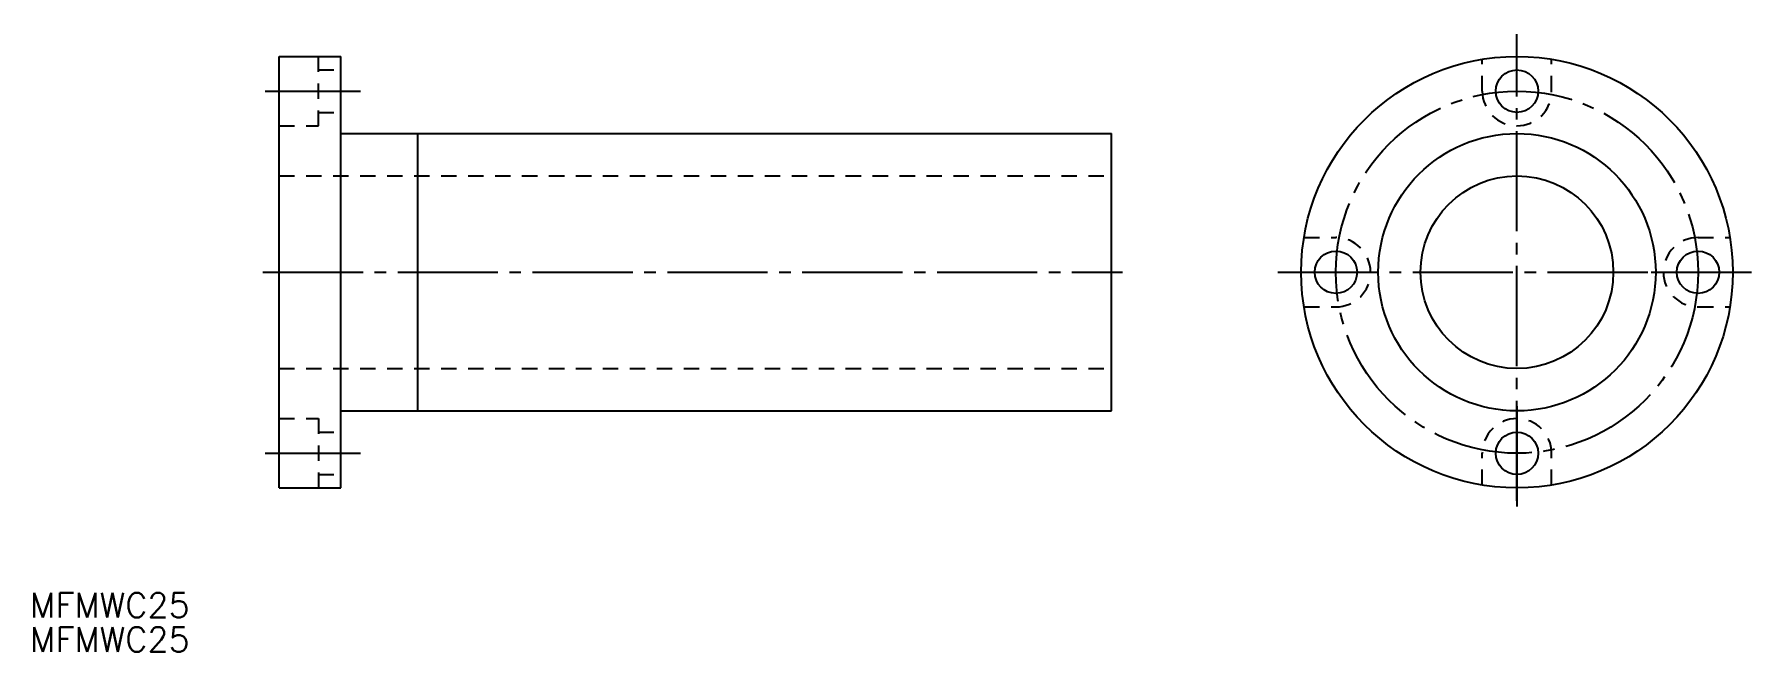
# Model space of a CAD drawing. Extents: x 80 to 303, y 139 to 219.
import ezdxf

# ---------------------------------------------------------------- set-up
doc = ezdxf.new("R2010")
doc.units = 0
doc.linetypes.add('CENTER', pattern=[17.5, 13, -1.5, 1.5, -1.5])
doc.linetypes.add('DASHED', pattern=[3.5, 2, -1.5])
doc.layers.get('0').update_dxf_attribs({"linetype": 'CONTINUOUS'})
doc.layers.add('CENTER', color=1, linetype='CENTER')
doc.styles.get("Standard").update_dxf_attribs({"font": 'txt.shx', "bigfont": '@extfont2.shx'})

msp = doc.modelspace()

# ---------------------------------------------------------------- linework, layer by layer
at = {"color": 7, "linetype": 'CONTINUOUS'}
for p, q in [((111.84, 215.96), (119.84, 215.96)), ((111.84, 159.96), (111.84, 215.96)), ((119.84, 159.96), (119.84, 215.96)), ((119.84, 205.96), (219.84, 205.96)), ((129.84, 169.96), (129.84, 205.96)), ((219.84, 169.96), (219.84, 205.96)), ((119.84, 169.96), (219.84, 169.96)), ((111.84, 159.96), (119.84, 159.96))]:
    msp.add_line(p, q, dxfattribs=at)
at = {"color": 3, "linetype": 'DASHED'}
for p, q in [((116.94, 206.96), (116.94, 215.96)), ((116.94, 214.21), (119.84, 214.21)), ((267.95, 211.46), (267.95, 215.6)), ((276.95, 211.46), (276.95, 215.6)), ((116.94, 208.71), (119.84, 208.71)), ((111.84, 206.96), (116.94, 206.96)), ((111.84, 200.46), (219.84, 200.46)), ((244.82, 192.46), (248.95, 192.46)), ((295.95, 192.46), (300.09, 192.46)), ((244.82, 183.46), (248.95, 183.46)), ((295.95, 183.46), (300.09, 183.46)), ((111.84, 175.46), (219.84, 175.46)), ((111.84, 168.96), (116.94, 168.96)), ((116.94, 168.96), (116.94, 159.96)), ((116.94, 167.21), (119.84, 167.21)), ((267.95, 160.33), (267.95, 164.46)), ((276.95, 160.33), (276.95, 164.46)), ((116.94, 161.71), (119.84, 161.71))]:
    msp.add_line(p, q, dxfattribs=at)
at = {"color": 1, "linetype": 'CENTER'}
for p, q in [((289.85, 187.96), (301.93, 187.96)), ((272.45, 170.55), (272.45, 157.08))]:
    msp.add_line(p, q, dxfattribs=at)
at = {"color": 7, "linetype": 'CONTINUOUS'}
for centre, radius in [((272.45, 187.96), 28), ((272.45, 211.46), 2.75), ((272.45, 187.96), 18), ((272.45, 187.96), 12.5), ((248.95, 187.96), 2.75), ((295.95, 187.96), 2.75), ((272.45, 164.46), 2.75)]:
    msp.add_circle(centre, radius, dxfattribs=at)
at = {"color": 3, "linetype": 'DASHED'}
for centre, start, end in [((272.45, 211.46), 180, 0), ((248.95, 187.96), 270, 90), ((295.95, 187.96), 90, 270), ((272.45, 164.46), 0, 180)]:
    msp.add_arc(centre, 4.5, start, end, dxfattribs=at)
at = {"layer": 'CENTER', "color": 1, "linetype": 'CENTER'}
for p, q in [((272.45, 158.27), (272.45, 218.84)), ((110, 211.46), (122.4, 211.46)), ((109.71, 187.96), (221.28, 187.96)), ((241.43, 187.96), (302.9, 187.96)), ((110, 164.46), (122.4, 164.46))]:
    msp.add_line(p, q, dxfattribs=at)
msp.add_circle((272.45, 187.96), 23.5, dxfattribs=at)

# ---------------------------------------------------------------- texts
at = {"color": 7, "linetype": 'CONTINUOUS'}
for p in [(79.51, 143.14), (79.51, 138.7)]:
    msp.add_text('MFMWC25', height=3.2, dxfattribs=at).set_placement(p)

doc.saveas('drawing.dxf')
